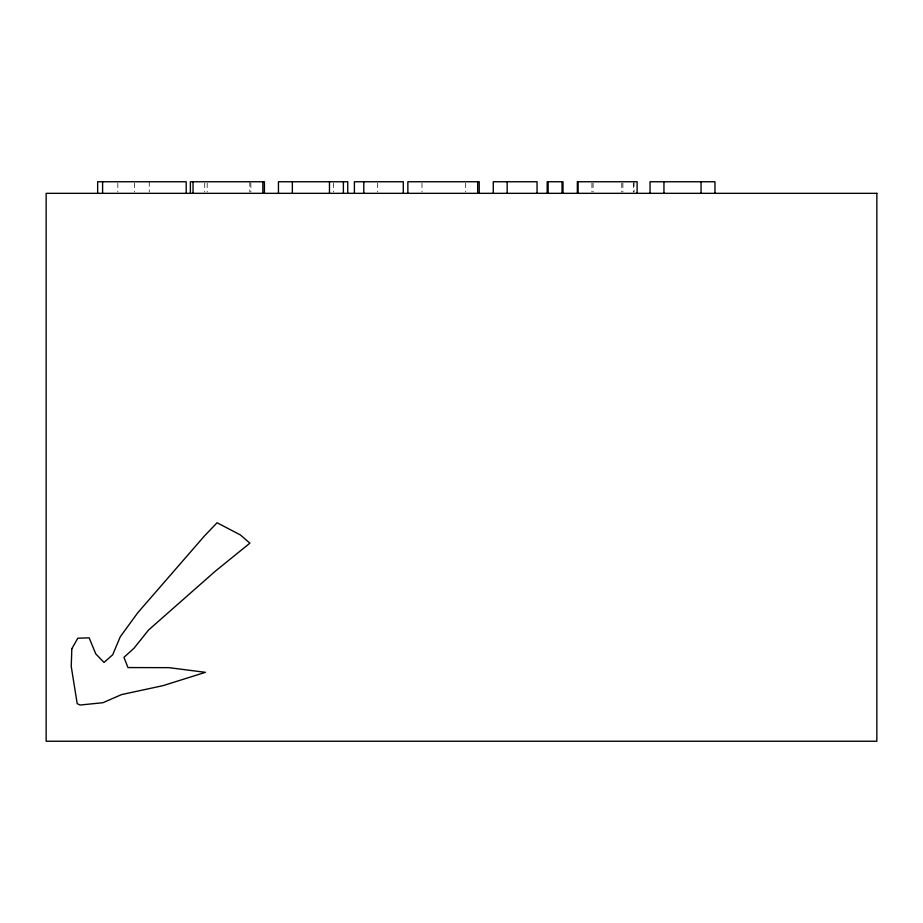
<?xml version="1.0" encoding="UTF-8"?>
<svg xmlns="http://www.w3.org/2000/svg" width="923" height="923" viewBox="0 0 923 923"><rect width="100%" height="100%" fill="white"/><g stroke="black" fill="none" stroke-linecap="round" stroke-linejoin="round"><path stroke-width="0.69" stroke-dasharray="4.62 3.46" d="M634.066 181.75L634.066 192.053M633.328 183.042L633.328 192.053M622.898 183.042L622.898 192.053M621.756 183.042L621.756 192.053M593.097 183.042L593.097 192.053M591.92 183.042L591.92 192.053M465.688 183.042L465.688 192.053M421.984 183.042L421.984 192.053M377.692 183.042L377.692 192.053M333.399 183.042L333.399 192.053M250.871 183.042L250.871 192.053M249.833 181.75L249.833 192.053M207.167 183.042L207.167 192.053M204.721 183.042L204.721 192.053M149.261 181.75L149.261 192.053M134.62 183.042L134.62 192.053M117.832 183.042L117.832 192.053"/><path stroke-width="1.38" d="M714.967 193.334L714.967 181.75L650.046 181.75L650.046 193.334M701.065 181.75L701.065 193.334M663.949 181.75L663.949 193.334M637.101 193.334L637.101 181.75L577.348 181.75L577.348 193.334M578.086 181.75L578.086 193.334M563.007 193.334L563.007 181.75L547.177 181.75L547.177 193.334M562.049 181.75L562.049 193.334M548.147 181.75L548.147 193.334M537.048 193.334L537.048 181.75L493.274 181.75L493.274 193.334M507.177 181.75L507.177 193.334M479.222 193.334L479.222 181.75L407.862 181.75L407.862 193.334M477.664 181.75L477.664 193.334M403.282 193.334L403.282 181.75L354.397 181.75L354.397 193.334M363.789 181.75L363.789 193.334M347.74 193.334L347.74 181.75L278.446 181.75L278.446 193.334M343.379 181.75L343.379 193.334M329.476 181.75L329.476 193.334M292.349 181.75L292.349 193.334M264.405 193.334L264.405 181.75L190.38 181.75L190.38 193.334M262.847 181.75L262.847 193.334M193.045 181.75L193.045 193.334M186.238 193.334L186.169 181.75L97.653 181.75L97.653 193.334M102.603 181.75L102.603 193.334M71.821 648.731L71.244 666.521L77.197 703.638L80.013 705.034L102.903 702.715L121.617 694.569L162.921 685.674L205.448 672.325L168.909 667.652L127.951 667.571L123.959 657.338L134.066 648.154L148.545 630.04L215.105 571.36L249.902 543.162L240.338 534.902L217.078 522.753L204.502 535.894L137.689 612.837L120.232 636.824L112.71 654.765L104.011 662.449L95.75 653.853L89.15 637.839L77.82 638.208L71.821 648.731M876.85 193.334L46.15 193.334L46.15 741.25L876.85 741.25L876.85 193.334"/></g></svg>
